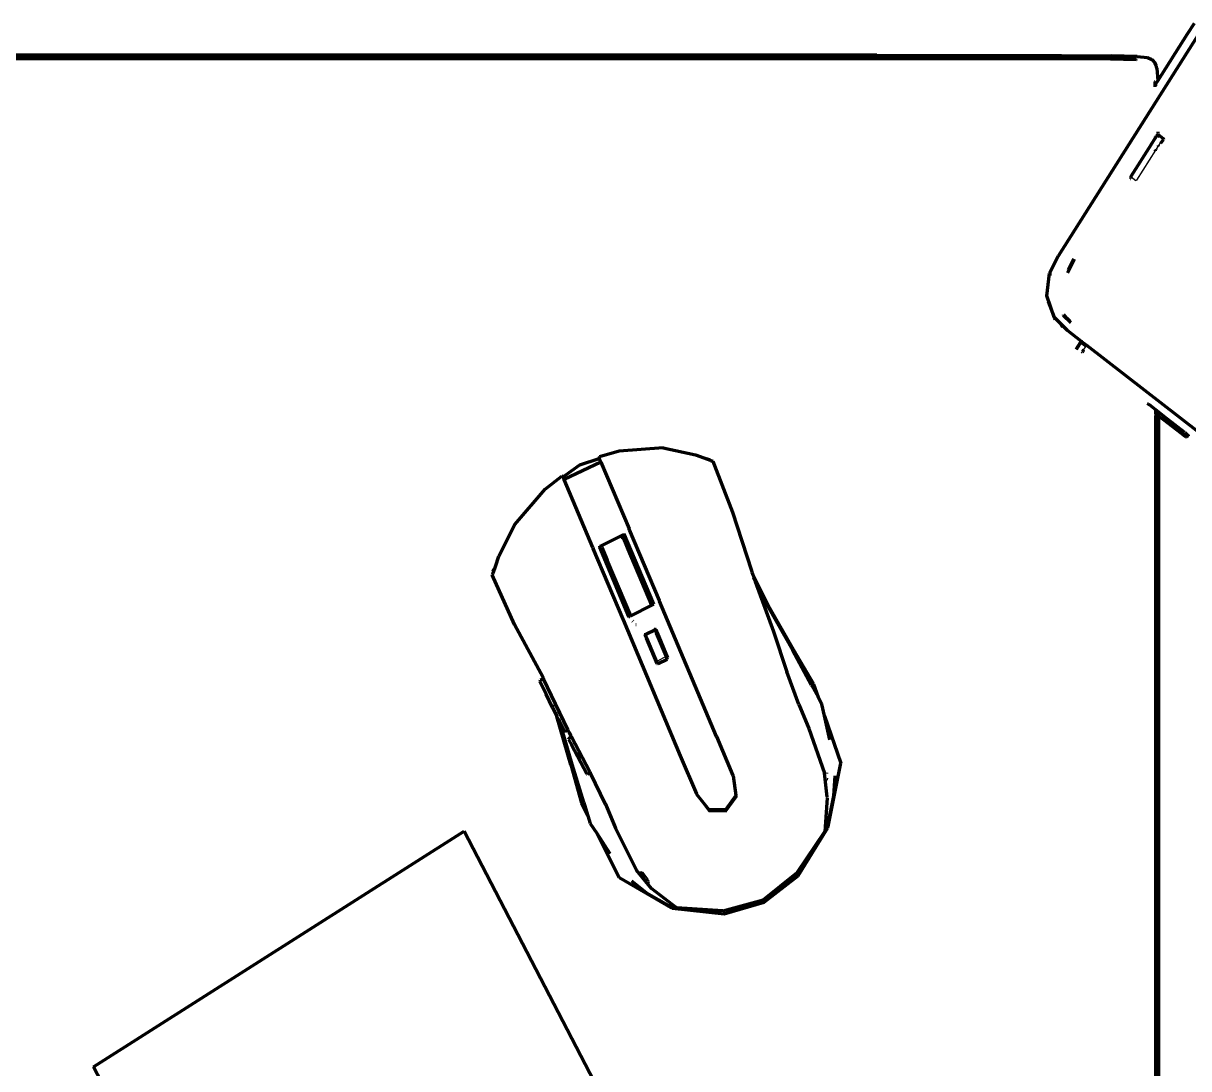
# Model space of a CAD drawing. Header units: millimetres. Extents: x 4307 to 31003, y 2809 to 20009.
# Drawn here: x 13987.6 to 14193.6, y 8665 to 8849.8 of the extents above; entities that cross this region are included whole.
import ezdxf

# ---------------------------------------------------------------- set-up
doc = ezdxf.new("R2010")
doc.units = ezdxf.units.MM
doc.layers.add('ProfileEdges', color=7, linetype='Continuous')

msp = doc.modelspace()

# ---------------------------------------------------------------- linework, layer by layer
for p, q in [((14183.35, 8822.72), (14187.73, 8829.65)), ((14187.73, 8829.69), (14187.86, 8829.85)), ((14187.86, 8829.9), (14187.93, 8829.96)), ((14188.26, 8828.19), (14187.87, 8827.56)), ((14188.01, 8829.88), (14188.25, 8829.69)), ((14188.25, 8829.69), (14188.36, 8829.61)), ((14188.86, 8829.13), (14188.26, 8828.19)), ((14188.86, 8829.22), (14188.86, 8829.13)), ((14187.74, 8827.36), (14186.62, 8825.58)), ((14187.87, 8827.56), (14187.74, 8827.36)), ((14186.62, 8825.58), (14184.37, 8822.04)), ((14183.4, 8822.7), (14183.35, 8822.72)), ((14183.46, 8822.67), (14183.4, 8822.7)), ((14183.46, 8822.67), (14184.29, 8822.01)), ((14184.37, 8822.04), (14184.29, 8822.01)), ((14172.3, 8806.19), (14173.32, 8808.13)), ((14172.27, 8806.06), (14172.3, 8806.19)), ((14174.68, 8791.48), (14174.79, 8791.66)), ((14175.08, 8792.11), (14175.46, 8792.72)), ((14187.81, 8780.9), (14187.78, 8780.91)), ((14187.94, 8780.79), (14187.81, 8780.9)), ((14188.05, 8780.7), (14187.94, 8780.79)), ((14188.36, 8780.47), (14188.15, 8780.63)), ((14189.58, 8779.52), (14188.36, 8780.47)), ((14189.58, 8779.52), (14193.28, 8776.65)), ((14100.72, 8774.65), (14106.48, 8773.45)), ((14089.47, 8773.05), (14089.45, 8773.13)), ((14113.2, 8716.81), (14089.49, 8773.06)), ((14108.05, 8772.85), (14106.48, 8773.45)), ((14109.15, 8772.45), (14108.05, 8772.85)), ((14109.21, 8772.41), (14109.15, 8772.45)), ((14109.36, 8772.35), (14109.21, 8772.41)), ((14112.89, 8763.44), (14109.36, 8772.35)), ((14082.82, 8769.71), (14082.87, 8769.64)), ((14103.67, 8720.23), (14082.84, 8769.63)), ((14074.52, 8761.13), (14071.65, 8755.49)), ((14093.46, 8759.4), (14089.7, 8757.54)), ((14093.7, 8759.47), (14093.46, 8759.4)), ((14093.84, 8759.42), (14093.7, 8759.47)), ((14089.51, 8757.4), (14089.46, 8757.26)), ((14089.7, 8757.54), (14089.51, 8757.4)), ((14089.51, 8757.4), (14089.54, 8757.33)), ((14071.06, 8753.78), (14071.65, 8755.49)), ((14070.56, 8752.34), (14070.6, 8752.53)), ((14070.56, 8752.34), (14071.36, 8750.54)), ((14116.67, 8752.04), (14119.23, 8746.83)), ((14071.36, 8750.54), (14071.67, 8749.88)), ((14071.67, 8749.88), (14074.47, 8743.62)), ((14118.29, 8748.29), (14117.23, 8750.48)), ((14098.75, 8746.84), (14098.6, 8746.76)), ((14098.98, 8746.96), (14098.75, 8746.84)), ((14098.96, 8747.01), (14098.98, 8746.96)), ((14079.48, 8734.11), (14074.47, 8743.62)), ((14094.77, 8744.84), (14094.68, 8744.88)), ((14097.55, 8741.78), (14097.57, 8741.73)), ((14097.73, 8741.61), (14099.23, 8742.4)), ((14097.92, 8741.15), (14097.73, 8741.61)), ((14099.23, 8742.4), (14099.41, 8742.02)), ((14099.27, 8742.6), (14099.25, 8742.65)), ((14099.43, 8741.93), (14099.41, 8742.02)), ((14101.17, 8737.84), (14099.43, 8741.93)), ((14099.65, 8737.06), (14097.92, 8741.15)), ((14101.17, 8737.84), (14099.68, 8737.05)), ((14099.8, 8736.7), (14101.31, 8737.46)), ((14101.32, 8737.49), (14101.17, 8737.84)), ((14101.31, 8737.46), (14101.32, 8737.49)), ((14101.51, 8737.55), (14101.44, 8737.45)), ((14101.44, 8737.45), (14101.46, 8737.41)), ((14123.81, 8738.77), (14123.68, 8738.97)), ((14099.65, 8737.06), (14099.68, 8736.98)), ((14099.68, 8737.05), (14099.65, 8737.06)), ((14099.72, 8736.88), (14099.8, 8736.7)), ((14099.76, 8736.53), (14099.74, 8736.57)), ((14078.95, 8733.61), (14079.53, 8733.92)), ((14078.97, 8733.58), (14079.53, 8733.92)), ((14078.97, 8733.58), (14079.01, 8733.49)), ((14079.01, 8733.49), (14080.07, 8731.32)), ((14079.53, 8733.92), (14079.56, 8733.93)), ((14079.53, 8733.92), (14079.58, 8733.9)), ((14081.14, 8729.08), (14080.07, 8731.32)), ((14127.16, 8732.96), (14126.89, 8732.86)), ((14126.91, 8732.83), (14127.16, 8732.96)), ((14127.16, 8732.96), (14126.92, 8732.8)), ((14127.2, 8732.97), (14127.16, 8732.96)), ((14127.23, 8732.95), (14127.16, 8732.96)), ((14127.29, 8732.98), (14127.23, 8732.95)), ((14081.14, 8729.08), (14081.21, 8728.95)), ((14081.37, 8729.04), (14081.31, 8729.21)), ((14081.42, 8729.48), (14081.55, 8729.13)), ((14081.21, 8728.95), (14081.24, 8728.88)), ((14081.24, 8728.88), (14081.72, 8727.9)), ((14081.84, 8727.54), (14081.93, 8727.46)), ((14081.93, 8727.46), (14081.98, 8727.29)), ((14081.98, 8727.29), (14082.22, 8726.86)), ((14082.35, 8726.59), (14082.23, 8726.83)), ((14082.37, 8726.53), (14082.35, 8726.59)), ((14082.37, 8726.53), (14083.3, 8724.67)), ((14083.87, 8724.96), (14083.3, 8724.67)), ((14083.3, 8724.67), (14083.32, 8724.63)), ((14083.89, 8724.92), (14083.32, 8724.63)), ((14084.53, 8723.64), (14084.09, 8723.24)), ((14084.09, 8723.24), (14084.59, 8722.25)), ((14084.53, 8723.64), (14084.86, 8722.39)), ((14084.59, 8722.25), (14085.51, 8720.52)), ((14086.11, 8719.61), (14085.7, 8720.88)), ((14084.51, 8719.2), (14084.61, 8718.86)), ((14085.51, 8720.52), (14086.41, 8718.83)), ((14086.43, 8718.79), (14086.41, 8718.83)), ((14087.3, 8717.15), (14086.43, 8718.79)), ((14106.13, 8714.45), (14103.67, 8720.23)), ((14084.47, 8718.75), (14084.53, 8718.51)), ((14087.3, 8717.15), (14087.76, 8717.39)), ((14087.74, 8717.43), (14087.34, 8717.23)), ((14113.63, 8713.24), (14113.14, 8716.78)), ((14113.82, 8713.02), (14113.2, 8716.81)), ((14129.77, 8716.34), (14129.7, 8715.99)), ((14106.13, 8714.45), (14106.56, 8713.38)), ((14106.56, 8713.38), (14108.78, 8710.42)), ((14107.32, 8712.52), (14106.61, 8713.41)), ((14111.79, 8710.57), (14113.67, 8713.12)), ((14111.86, 8710.39), (14113.82, 8713.02)), ((14113.6, 8713.2), (14113.55, 8713.25)), ((14113.63, 8713.24), (14113.6, 8713.2)), ((14113.67, 8713.12), (14113.6, 8713.2)), ((14129.78, 8708.35), (14130.75, 8713.2)), ((14086.28, 8711.9), (14086.64, 8712.11)), ((14086.37, 8711.9), (14086.66, 8712.06)), ((14086.66, 8712.03), (14086.37, 8711.87)), ((14086.66, 8712.03), (14086.37, 8711.9)), ((14108.8, 8710.8), (14108.8, 8710.72)), ((14111.75, 8710.66), (14108.8, 8710.72)), ((14108.8, 8710.72), (14108.81, 8710.62)), ((14108.81, 8710.62), (14111.79, 8710.57)), ((14111.75, 8710.66), (14111.72, 8710.73)), ((14112.73, 8712), (14111.75, 8710.66)), ((14111.79, 8710.57), (14111.75, 8710.66)), ((14108.78, 8710.42), (14111.86, 8710.39)), ((14129.74, 8707.69), (14129.86, 8707.81)), ((14097.96, 8697.98), (14096.69, 8699.86)), ((14096.82, 8699.82), (14098.22, 8698.08)), ((14098.08, 8698.51), (14097.1, 8699.74)), ((14097.83, 8698.05), (14097.6, 8698.2)), ((14124.38, 8699.64), (14118.43, 8694.82)), ((14097.96, 8697.98), (14097.83, 8698.05)), ((14098.53, 8697.14), (14097.96, 8697.98)), ((14098.33, 8697.75), (14097.96, 8697.98)), ((14118.43, 8694.82), (14111.26, 8692.87)), ((14101.53, 8694.02), (14101.77, 8693.89)), ((14102.25, 8693.5), (14102.08, 8693.48))]:
    msp.add_line(p, q)
at = {"layer": 'ProfileEdges', "lineweight": 211}
for p, q in [((14193.42, 8847.95), (14194.65, 8849.79)), ((14195.55, 8848.09), (14170.56, 8808.6)), ((14188.17, 8839.62), (14193.42, 8847.95)), ((14138.46, 8844.14), (13671.7, 8844.13)), ((14156.81, 8843.51), (13671.77, 8843.51)), ((13690.14, 8843.91), (14138.44, 8843.91)), ((14138.44, 8843.8), (14138.43, 8843.67)), ((14138.43, 8843.67), (14156.83, 8843.65)), ((14138.44, 8843.8), (14138.44, 8843.91)), ((14156.84, 8843.78), (14138.44, 8843.8)), ((14138.46, 8844.14), (14171.15, 8844.07)), ((14171.07, 8843.48), (14156.81, 8843.51)), ((14156.83, 8843.65), (14171.09, 8843.62)), ((14171.1, 8843.74), (14156.84, 8843.78)), ((14179.79, 8843.42), (14171.07, 8843.48)), ((14171.09, 8843.62), (14171.1, 8843.74)), ((14179.81, 8843.56), (14171.09, 8843.62)), ((14171.15, 8844.07), (14179.91, 8844.02)), ((14184.34, 8843.33), (14179.79, 8843.42)), ((14184.38, 8843.47), (14179.81, 8843.56)), ((14184.51, 8843.92), (14179.91, 8844.02)), ((14184.34, 8843.33), (14184.38, 8843.47)), ((14184.51, 8843.92), (14186.31, 8843.74)), ((14186.31, 8843.74), (14187.09, 8843.37)), ((14187.09, 8843.37), (14187.66, 8842.73)), ((14187.86, 8842.33), (14187.66, 8842.73)), ((14187.96, 8841.86), (14187.86, 8842.33)), ((14187.96, 8841.86), (14188.17, 8839.62)), ((14187.63, 8839.44), (14187.76, 8839.48)), ((14187.63, 8839.44), (14187.64, 8838.82)), ((14187.64, 8838.82), (14187.76, 8838.99)), ((14187.64, 8838.82), (14187.64, 8838.56)), ((14187.76, 8839.02), (14188.17, 8839.62)), ((14187.76, 8839.02), (14187.76, 8839.48)), ((14187.76, 8838.99), (14187.76, 8839.02)), ((14187.76, 8838.99), (14187.77, 8838.76)), ((14188.09, 8830.08), (14188.01, 8829.88)), ((14188.23, 8830.11), (14188.09, 8830.08)), ((14188.23, 8830.11), (14188.24, 8830.24)), ((14188.23, 8830.11), (14189.11, 8829.43)), ((14188.25, 8829.69), (14188.23, 8830.11)), ((14188.24, 8830.34), (14188.24, 8830.6)), ((14186.99, 8828.35), (14183.4, 8822.7)), ((14186.99, 8828.35), (14187.73, 8829.53)), ((14187.73, 8829.53), (14187.86, 8829.74)), ((14187.73, 8829.65), (14187.73, 8829.69)), ((14187.73, 8829.53), (14187.73, 8829.65)), ((14187.86, 8829.85), (14187.86, 8829.9)), ((14187.86, 8829.74), (14187.86, 8829.85)), ((14187.86, 8829.74), (14187.94, 8829.85)), ((14188.01, 8829.88), (14187.94, 8829.85)), ((14188.26, 8828.08), (14188.26, 8828.19)), ((14188.69, 8828.57), (14189.14, 8829.27)), ((14189.28, 8829.3), (14189.11, 8829.43)), ((14189.11, 8829.43), (14189.14, 8829.27)), ((14187.74, 8827.26), (14187.74, 8827.36)), ((14187.87, 8827.46), (14187.87, 8827.56)), ((14183.36, 8822.61), (14183.3, 8822.51)), ((14183.3, 8822.51), (14183.32, 8822.36)), ((14183.32, 8822.36), (14183.36, 8822.33)), ((14183.4, 8822.7), (14183.38, 8822.64)), ((14168.99, 8805.59), (14170.56, 8808.6)), ((14173.4, 8808.07), (14172.2, 8805.68)), ((14173.3, 8808.15), (14172.3, 8806.19)), ((14168.51, 8801.62), (14168.99, 8805.59)), ((14169.08, 8805.44), (14169.04, 8805.21)), ((14169.17, 8805.61), (14169.08, 8805.44)), ((14169.82, 8797.84), (14168.51, 8801.62)), ((14168.76, 8800.6), (14169.82, 8797.84)), ((14169.82, 8797.84), (14172.1, 8795.53)), ((14169.82, 8797.84), (14169.86, 8797.63)), ((14169.86, 8797.63), (14169.95, 8797.53)), ((14171.42, 8798.24), (14171.43, 8798.2)), ((14171.43, 8798.2), (14172.75, 8796.88)), ((14172.14, 8797.58), (14171.56, 8798.28)), ((14172.68, 8797.07), (14172.14, 8797.58)), ((14171.01, 8796.47), (14171.33, 8796.14)), ((14172.1, 8795.53), (14174.61, 8793.58)), ((14173.74, 8792.2), (14174.53, 8793.45)), ((14174.57, 8793.41), (14173.79, 8792.17)), ((14174.31, 8793.63), (14174.53, 8793.45)), ((14174.53, 8793.45), (14174.61, 8793.58)), ((14174.53, 8793.45), (14174.57, 8793.41)), ((14174.66, 8793.55), (14174.57, 8793.41)), ((14174.57, 8793.41), (14175.01, 8793.09)), ((14174.61, 8793.58), (14174.66, 8793.55)), ((14174.66, 8793.55), (14175.55, 8792.86)), ((14175.01, 8793.09), (14175.46, 8792.72)), ((14174.87, 8791.79), (14174.79, 8791.66)), ((14174.98, 8791.97), (14174.87, 8791.79)), ((14174.98, 8791.97), (14175.08, 8792.11)), ((14175.55, 8792.86), (14175.46, 8792.72)), ((14258.99, 8728.23), (14175.55, 8792.86)), ((14186.38, 8782.52), (14186.3, 8782.55)), ((14186.38, 8782.52), (14186.7, 8782.31)), ((14187.81, 8781.45), (14186.7, 8782.31)), ((14187.78, 8780.91), (14187.81, 8781.45)), ((14187.78, 8780.76), (14187.78, 8780.91)), ((14187.81, 8780.9), (14187.78, 8780.76)), ((14187.78, 8780.76), (14187.81, 8780.37)), ((14187.78, 8780.76), (14187.94, 8780.64)), ((14188.05, 8781.25), (14187.81, 8781.45)), ((14187.92, 8530.52), (14187.94, 8780.64)), ((14187.94, 8780.64), (14187.94, 8780.79)), ((14188.05, 8780.55), (14187.94, 8780.64)), ((14188.05, 8781.25), (14188.05, 8780.7)), ((14189.81, 8779.89), (14188.05, 8781.25)), ((14188.05, 8780.7), (14188.05, 8780.55)), ((14187.79, 8530.54), (14187.81, 8780.37)), ((14188.05, 8780.55), (14188.05, 8780.4)), ((14188.05, 8780.4), (14188.15, 8780.41)), ((14188.05, 8554.13), (14188.05, 8780.4)), ((14188.28, 8780.38), (14188.15, 8780.48)), ((14188.15, 8780.41), (14188.15, 8554.12)), ((14188.36, 8780.47), (14188.33, 8780.34)), ((14188.36, 8780.32), (14188.33, 8780.34)), ((14188.35, 8530.46), (14188.36, 8780.32)), ((14192.15, 8777.41), (14188.36, 8780.32)), ((14189.81, 8779.89), (14189.58, 8779.52)), ((14192.94, 8777.43), (14189.81, 8779.89)), ((14193.07, 8776.69), (14192.15, 8777.41)), ((14192.94, 8777.43), (14193.07, 8777.3)), ((14193.07, 8777.3), (14193.44, 8776.89)), ((14193.31, 8777.15), (14193.07, 8777.3)), ((14193.28, 8776.65), (14193.07, 8776.69)), ((14193.28, 8776.65), (14193.44, 8776.89)), ((14193.31, 8777.15), (14193.47, 8776.93)), ((14193.44, 8776.89), (14193.47, 8776.93)), ((14193.44, 8776.89), (14193.47, 8776.86)), ((14193.47, 8776.93), (14193.52, 8777.02)), ((14193.58, 8776.77), (14193.47, 8776.86)), ((14193.58, 8776.77), (14193.52, 8777.02)), ((14193.64, 8776.72), (14193.58, 8776.77)), ((14100.69, 8774.72), (14092.95, 8774.17)), ((14100.69, 8774.72), (14106.45, 8773.52)), ((14086, 8771.74), (14089.41, 8772.87)), ((14089.45, 8773.13), (14089.37, 8772.97)), ((14089.37, 8772.97), (14089.41, 8772.87)), ((14089.41, 8772.87), (14089.41, 8772.8)), ((14089.41, 8772.8), (14089.71, 8772.18)), ((14092.95, 8774.17), (14089.45, 8773.13)), ((14106.45, 8773.52), (14108.54, 8772.74)), ((14108.54, 8772.74), (14108.05, 8772.85)), ((14108.93, 8772.64), (14108.54, 8772.74)), ((14108.54, 8772.74), (14109.04, 8772.55)), ((14108.99, 8772.63), (14108.93, 8772.64)), ((14109.04, 8772.55), (14108.99, 8772.63)), ((14109.04, 8772.55), (14109.11, 8772.52)), ((14109.11, 8772.52), (14109.46, 8772.39)), ((14109.15, 8772.45), (14109.11, 8772.52)), ((14109.15, 8772.45), (14109.2, 8772.44)), ((14109.21, 8772.41), (14109.2, 8772.44)), ((14109.46, 8772.39), (14112.98, 8763.38)), ((14083.02, 8769.58), (14086, 8771.74)), ((14089.71, 8772.18), (14083.21, 8769.12)), ((14089.71, 8772.18), (14094.67, 8760.4)), ((14079.85, 8767.41), (14082.82, 8769.71)), ((14082.98, 8769.67), (14082.82, 8769.71)), ((14083.02, 8769.58), (14082.98, 8769.67)), ((14083.08, 8769.53), (14083.02, 8769.58)), ((14083.21, 8769.12), (14083.08, 8769.53)), ((14088.28, 8757.11), (14083.21, 8769.12)), ((14074.5, 8761.21), (14079.85, 8767.41)), ((14112.98, 8763.38), (14116.3, 8753.04)), ((14071.63, 8755.56), (14074.5, 8761.21)), ((14094.72, 8760.25), (14094.67, 8760.4)), ((14094.72, 8760.25), (14100.02, 8747.73)), ((14089.77, 8757.44), (14093.5, 8759.28)), ((14093.51, 8759.03), (14093.15, 8758.78)), ((14093.5, 8759.28), (14093.46, 8759.4)), ((14093.5, 8759.28), (14093.74, 8759.4)), ((14093.5, 8759.28), (14093.51, 8759.03)), ((14094.55, 8756.81), (14093.5, 8759.28)), ((14093.74, 8759.4), (14093.87, 8759.35)), ((14093.84, 8759.42), (14093.87, 8759.35)), ((14099.03, 8747.1), (14093.87, 8759.35)), ((14088.28, 8757.11), (14088.36, 8756.96)), ((14093.62, 8744.43), (14088.36, 8756.96)), ((14089.46, 8757.26), (14089.49, 8757.18)), ((14089.49, 8757.18), (14089.54, 8757.33)), ((14094.66, 8744.93), (14089.49, 8757.18)), ((14089.54, 8757.33), (14089.77, 8757.44)), ((14089.77, 8757.44), (14089.7, 8757.54)), ((14089.89, 8757.09), (14089.77, 8757.44)), ((14089.95, 8757.19), (14089.77, 8757.44)), ((14089.89, 8757.09), (14090.05, 8756.73)), ((14090.05, 8756.73), (14090.12, 8756.79)), ((14090.05, 8756.73), (14090.82, 8754.89)), ((14094.55, 8756.81), (14094.47, 8756.76)), ((14098.73, 8746.9), (14094.55, 8756.81)), ((14071.06, 8753.78), (14071.63, 8755.56)), ((14090.82, 8754.89), (14090.9, 8754.92)), ((14094.98, 8745.02), (14090.82, 8754.89)), ((14070.47, 8752.28), (14070.6, 8752.53)), ((14074.45, 8743.5), (14070.47, 8752.28)), ((14070.6, 8752.53), (14070.63, 8752.59)), ((14070.6, 8752.53), (14070.62, 8752.5)), ((14070.64, 8752.89), (14070.61, 8752.83)), ((14070.63, 8752.74), (14070.61, 8752.83)), ((14070.61, 8752.66), (14070.63, 8752.74)), ((14070.61, 8752.66), (14070.63, 8752.59)), ((14070.63, 8752.59), (14071.06, 8753.78)), ((14070.64, 8752.89), (14070.82, 8753.28)), ((14070.82, 8753.28), (14071.06, 8753.78)), ((14116.3, 8753.04), (14116.37, 8752.75)), ((14116.37, 8752.75), (14116.51, 8752.48)), ((14116.51, 8752.48), (14119.28, 8746.85)), ((14116.51, 8752.48), (14116.54, 8752.3)), ((14116.54, 8752.3), (14116.67, 8752.04)), ((14116.67, 8752.04), (14116.74, 8751.75)), ((14116.87, 8751.48), (14116.74, 8751.75)), ((14119.15, 8746.74), (14116.87, 8751.48)), ((14116.87, 8751.48), (14117.12, 8750.72)), ((14117.23, 8750.48), (14117.12, 8750.72)), ((14117.23, 8750.48), (14119.98, 8742.9)), ((14100.02, 8747.73), (14100.06, 8747.61)), ((14110.15, 8723.71), (14100.06, 8747.61)), ((14098.73, 8746.9), (14094.98, 8745.02)), ((14098.96, 8747.01), (14098.73, 8746.9)), ((14098.75, 8746.84), (14098.73, 8746.9)), ((14099.03, 8747.1), (14098.96, 8747.01)), ((14119.15, 8746.74), (14123.58, 8738.96)), ((14119.28, 8746.85), (14123.75, 8739.01)), ((14079.48, 8734.11), (14074.45, 8743.5)), ((14093.62, 8744.43), (14093.67, 8744.32)), ((14103.79, 8720.3), (14093.67, 8744.32)), ((14094.68, 8744.88), (14094.66, 8744.93)), ((14094.66, 8744.93), (14094.79, 8744.89)), ((14094.98, 8745.02), (14094.79, 8744.89)), ((14094.99, 8744.99), (14094.98, 8745.02)), ((14095.4, 8744.02), (14095.37, 8744.09)), ((14095.93, 8743.47), (14095.89, 8743.44)), ((14097.35, 8741.71), (14097.54, 8741.75)), ((14097.42, 8741.56), (14097.52, 8741.58)), ((14097.54, 8741.65), (14097.5, 8741.64)), ((14097.5, 8741.64), (14097.52, 8741.58)), ((14097.52, 8741.58), (14097.54, 8741.65)), ((14097.52, 8741.58), (14097.74, 8741.06)), ((14097.54, 8741.75), (14097.57, 8741.73)), ((14097.57, 8741.73), (14097.54, 8741.65)), ((14097.54, 8741.65), (14097.66, 8741.7)), ((14097.57, 8741.73), (14097.66, 8741.78)), ((14097.66, 8741.7), (14097.61, 8741.57)), ((14097.81, 8741.1), (14097.61, 8741.57)), ((14097.76, 8741.8), (14097.66, 8741.7)), ((14097.66, 8741.78), (14097.76, 8741.8)), ((14097.76, 8741.8), (14097.68, 8741.98)), ((14097.76, 8741.8), (14099.14, 8742.54)), ((14099.24, 8742.51), (14097.76, 8741.8)), ((14099.11, 8742.63), (14099.14, 8742.54)), ((14099.19, 8742.56), (14099.14, 8742.54)), ((14099.27, 8742.6), (14099.19, 8742.56)), ((14099.24, 8742.51), (14099.36, 8742.46)), ((14099.43, 8742.77), (14099.27, 8742.6)), ((14099.3, 8742.59), (14099.27, 8742.6)), ((14099.39, 8742.6), (14099.3, 8742.59)), ((14099.36, 8742.46), (14099.56, 8742)), ((14099.48, 8742.64), (14099.39, 8742.6)), ((14099.39, 8742.6), (14099.62, 8742.03)), ((14099.43, 8741.93), (14099.56, 8742)), ((14099.56, 8742), (14099.62, 8742.03)), ((14101.44, 8737.53), (14099.56, 8742)), ((14099.62, 8742.03), (14099.71, 8742.08)), ((14099.62, 8742.03), (14101.5, 8737.6)), ((14119.98, 8742.9), (14120.2, 8742.24)), ((14120.2, 8742.24), (14122.56, 8735.15)), ((14097.65, 8741.02), (14097.74, 8741.06)), ((14097.74, 8741.06), (14097.81, 8741.1)), ((14099.63, 8736.58), (14097.74, 8741.06)), ((14097.81, 8741.1), (14097.92, 8741.15)), ((14099.69, 8736.63), (14097.81, 8741.1)), ((14099.82, 8736.58), (14101.39, 8737.39)), ((14101.39, 8737.39), (14101.44, 8737.45)), ((14101.5, 8737.6), (14101.44, 8737.53)), ((14101.44, 8737.45), (14101.44, 8737.53)), ((14101.51, 8737.55), (14101.5, 8737.6)), ((14123.58, 8738.96), (14126.89, 8732.86)), ((14123.75, 8739.01), (14127.26, 8733.04)), ((14099.63, 8736.58), (14099.74, 8736.57)), ((14099.69, 8736.63), (14099.74, 8736.57)), ((14099.74, 8736.57), (14099.82, 8736.58)), ((14078.95, 8733.61), (14078.89, 8733.51)), ((14078.89, 8733.51), (14078.9, 8733.47)), ((14080, 8731.21), (14078.9, 8733.47)), ((14079.53, 8733.92), (14078.94, 8733.65)), ((14078.95, 8733.61), (14078.94, 8733.65)), ((14079.47, 8734.04), (14079.48, 8734.11)), ((14079.55, 8733.96), (14079.47, 8734.04)), ((14079.55, 8733.96), (14079.53, 8733.92)), ((14079.56, 8733.93), (14079.55, 8733.96)), ((14079.55, 8733.88), (14079.56, 8733.93)), ((14083.87, 8724.96), (14079.55, 8733.88)), ((14124.67, 8729.36), (14122.56, 8735.15)), ((14081.13, 8728.85), (14080, 8731.21)), ((14126.89, 8732.86), (14126.92, 8732.8)), ((14126.92, 8732.8), (14128.09, 8730.64)), ((14127.26, 8733.04), (14127.2, 8732.97)), ((14127.2, 8732.97), (14127.29, 8732.98)), ((14127.29, 8732.98), (14128.09, 8730.64)), ((14081.32, 8729.01), (14081.28, 8729.13)), ((14081.36, 8729.35), (14081.46, 8729.08)), ((14124.67, 8729.36), (14126.47, 8725.12)), ((14128.09, 8730.64), (14128.76, 8729.41)), ((14129.22, 8727.35), (14128.76, 8729.41)), ((14081.13, 8728.85), (14081.94, 8727.21)), ((14081.84, 8727.54), (14081.72, 8727.9)), ((14081.94, 8727.21), (14081.84, 8727.54)), ((14084.41, 8718.71), (14081.94, 8727.21)), ((14081.94, 8727.21), (14082.37, 8726.32)), ((14129.22, 8727.35), (14132.09, 8718.98)), ((14130.16, 8723.13), (14129.22, 8727.35)), ((14082.22, 8726.86), (14082.23, 8726.83)), ((14082.23, 8726.83), (14082.37, 8726.32)), ((14082.37, 8726.32), (14084.55, 8718.83)), ((14082.37, 8726.32), (14083.21, 8724.61)), ((14083.89, 8724.92), (14083.87, 8724.96)), ((14126.47, 8725.12), (14129.23, 8717.2)), ((14083.36, 8724.54), (14083.21, 8724.61)), ((14083.93, 8724.83), (14083.36, 8724.54)), ((14083.93, 8724.83), (14083.89, 8724.92)), ((14084.13, 8724.41), (14083.93, 8724.83)), ((14084.03, 8723.35), (14083.99, 8723.2)), ((14083.99, 8723.2), (14084.5, 8722.21)), ((14084.03, 8723.35), (14084.48, 8723.75)), ((14084.45, 8723.79), (14084.13, 8724.41)), ((14084.45, 8723.79), (14084.48, 8723.75)), ((14084.53, 8723.64), (14084.48, 8723.75)), ((14084.53, 8723.64), (14087.74, 8717.43)), ((14110.15, 8723.71), (14113.03, 8716.83)), ((14084.5, 8722.21), (14087.2, 8717.12)), ((14084.55, 8718.83), (14086.64, 8712.11)), ((14106.66, 8713.54), (14103.79, 8720.3)), ((14129.86, 8707.81), (14132.09, 8718.98)), ((14084.41, 8718.71), (14086.28, 8711.9)), ((14087.2, 8717.12), (14087.34, 8717.07)), ((14087.34, 8717.07), (14087.81, 8717.3)), ((14087.74, 8717.43), (14087.76, 8717.39)), ((14087.76, 8717.39), (14087.81, 8717.3)), ((14087.81, 8717.3), (14087.84, 8717.24)), ((14090.49, 8711.73), (14087.84, 8717.24)), ((14113.03, 8716.83), (14113.08, 8716.75)), ((14113.08, 8716.75), (14113.55, 8713.25)), ((14129.73, 8712.96), (14129.23, 8717.2)), ((14129.6, 8717.3), (14129.6, 8717.15)), ((14131.05, 8716.73), (14130.81, 8713.22)), ((14106.68, 8713.45), (14106.66, 8713.54)), ((14108.8, 8710.8), (14106.68, 8713.45)), ((14113.55, 8713.25), (14111.72, 8710.73)), ((14129.71, 8712.87), (14129.34, 8707.75)), ((14129.71, 8712.87), (14129.76, 8712.9)), ((14129.76, 8712.9), (14129.73, 8712.96)), ((14130.81, 8713.22), (14129.77, 8707.96)), ((14086.28, 8711.9), (14086.37, 8711.9)), ((14086.3, 8711.83), (14086.37, 8711.87)), ((14086.3, 8711.83), (14087.4, 8709.66)), ((14086.37, 8711.87), (14086.37, 8711.9)), ((14086.64, 8712.11), (14086.66, 8712.03)), ((14086.66, 8712.03), (14087.4, 8709.66)), ((14090.49, 8711.73), (14092.28, 8707.48)), ((14111.72, 8710.73), (14108.8, 8710.8)), ((14087.4, 8709.66), (14087.83, 8708.3)), ((13999.99, 8665.29), (14065.54, 8706.96)), ((14123.13, 8596.11), (14065.54, 8706.96)), ((14087.83, 8708.3), (14088.96, 8706.59)), ((14088.96, 8706.59), (14092.91, 8698.77)), ((14088.96, 8706.59), (14091.31, 8703.03)), ((14095.98, 8700.06), (14092.28, 8707.48)), ((14124.38, 8699.64), (14129.27, 8706.89)), ((14124.59, 8699.09), (14129.79, 8707.54)), ((14129.34, 8707.75), (14129.27, 8706.89)), ((14129.34, 8707.75), (14129.37, 8707.76)), ((14129.37, 8707.76), (14129.62, 8707.83)), ((14129.68, 8707.94), (14129.62, 8707.83)), ((14129.77, 8707.96), (14129.68, 8707.94)), ((14129.79, 8707.54), (14129.86, 8707.81)), ((14092.91, 8698.77), (14102.08, 8693.48)), ((14095.14, 8698.2), (14097.73, 8696.15)), ((14098.62, 8696.84), (14095.98, 8700.06)), ((14097.5, 8698.36), (14097.83, 8698.05)), ((14097.6, 8698.2), (14097.57, 8698.22)), ((14118.41, 8694.85), (14124.38, 8699.64)), ((14118.59, 8694.43), (14124.59, 8699.09)), ((14097.73, 8696.15), (14102.04, 8693.66)), ((14102.46, 8693.88), (14098.62, 8696.84)), ((14111.26, 8692.87), (14118.41, 8694.85)), ((14111.51, 8692.35), (14118.59, 8694.43)), ((14102.11, 8693.71), (14102.04, 8693.66)), ((14102.08, 8693.48), (14102.31, 8693.36)), ((14102.11, 8693.71), (14102.22, 8693.69)), ((14102.43, 8693.86), (14102.22, 8693.69)), ((14102.31, 8693.36), (14111.51, 8692.35)), ((14102.46, 8693.88), (14102.43, 8693.86)), ((14103.1, 8693.39), (14102.46, 8693.88)), ((14111.26, 8692.87), (14103.1, 8693.39)), ((13999.99, 8665.29), (14001.33, 8662.71))]:
    msp.add_line(p, q, dxfattribs=at)

doc.saveas('drawing.dxf')
